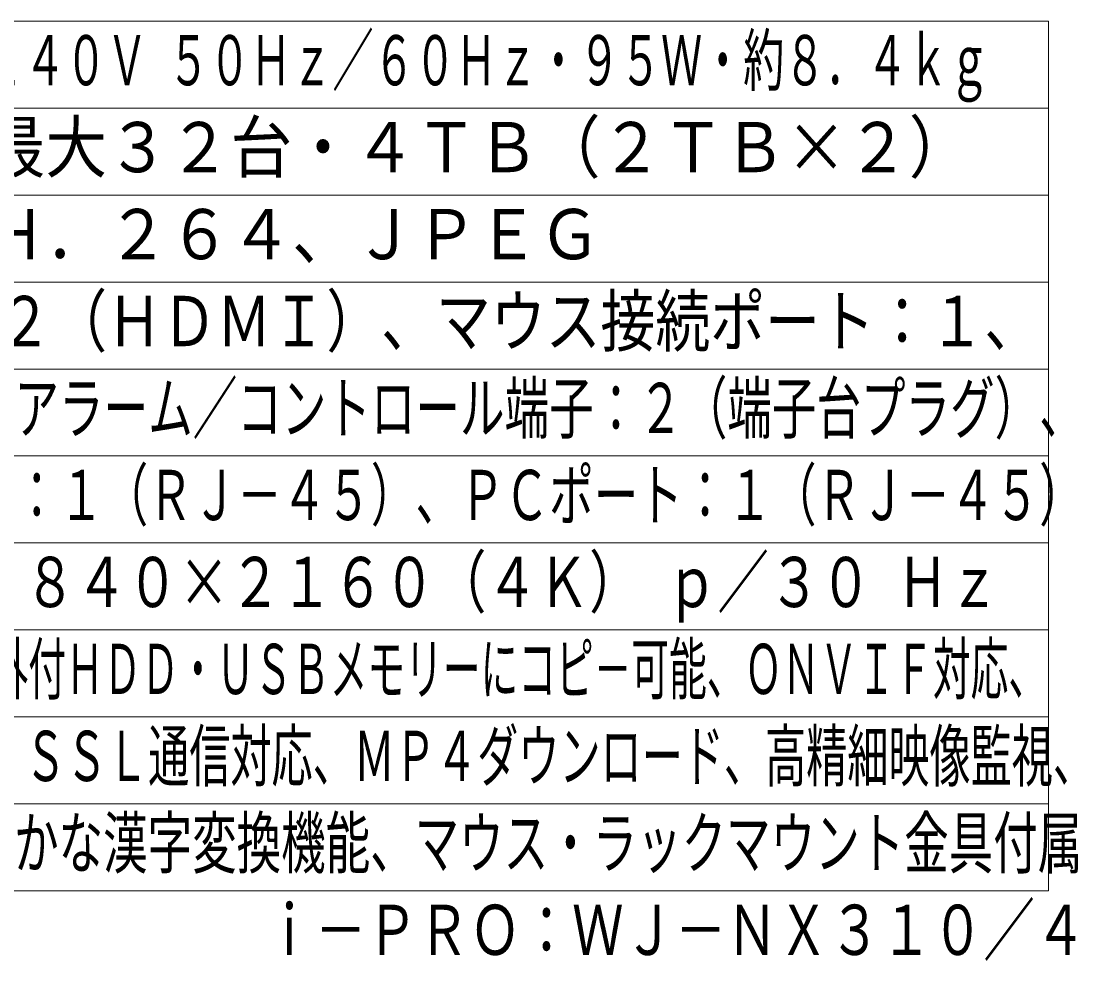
# Model space of a CAD drawing. Units: millimetres on the paper. Extents: x -62 to 64, y -59 to 59.
# Drawn here: x 3.5 to 64.2, y -58.5 to -4.5 of the extents above; entities that cross this region are included whole.
import ezdxf
from ezdxf.enums import TextEntityAlignment as Align

# ---------------------------------------------------------------- set-up
doc = ezdxf.new("R2010")
doc.units = ezdxf.units.MM
doc.layers.add('0-0_MOJI1', color=7, linetype='Continuous')
doc.layers.add('0-1_相当品', color=4, linetype='Continuous')
doc.layers.add('0-3_WAKU', color=4, linetype='Continuous', lineweight=9)
doc.styles.add('ＭＳ ゴシック', font='')
doc.styles.get('ＭＳ ゴシック').set_extended_font_data('MS Gothic')

msp = doc.modelspace()

# ---------------------------------------------------------------- linework, layer by layer
at = {"layer": '0-3_WAKU', "color": 3}
for p, q in [((-62.445, -4.494), (62.555, -4.494)), ((62.555, -54.494), (62.555, -4.494)), ((-62.445, -54.494), (62.555, -54.494))]:
    msp.add_line(p, q, dxfattribs=at)
at = {"layer": '0-3_WAKU'}
for p, q in [((-62.445, -9.494), (62.555, -9.494)), ((-62.445, -14.494), (62.555, -14.494)), ((-62.445, -19.494), (62.555, -19.494)), ((-62.445, -24.494), (62.555, -24.494)), ((62.555, -29.494), (-62.445, -29.494)), ((62.555, -34.494), (-62.445, -34.494)), ((62.555, -39.494), (-62.445, -39.494)), ((-62.445, -44.494), (62.555, -44.494)), ((-62.445, -49.494), (62.555, -49.494))]:
    msp.add_line(p, q, dxfattribs=at)

# ---------------------------------------------------------------- texts
at = {"layer": '0-0_MOJI1', "style": 'ＭＳ ゴシック'}
for s, height, width, p in [('ＡＣ１００Ｖ～ＡＣ２４０Ｖ ５０Ｈｚ／６０Ｈｚ・９５Ｗ・約８．４ｋｇ', 2.886, 0.6, (-19.945, -9.049)), ('標準１６台／最大３２台・４ＴＢ（２ＴＢ×２）', 2.889, 0.9, (-19.945, -14.049)), ('Ｈ．２６５、Ｈ．２６４、ＪＰＥＧ', 2.889, 0.9, (-19.945, -19.049)), ('モニター端子：２（ＨＤＭＩ）、マウス接続ポート：１、', 2.889, 0.8, (-19.945, -24.049)), ('コピーポート：３、アラーム／コントロール端子：２（端子台プラグ）、', 2.889, 0.65, (-19.945, -29.049)), ('カメラ／ＰＣポート：１（ＲＪ－４５）、ＰＣポート：１（ＲＪ－４５）', 2.889, 0.65, (-19.945, -34.049)), ('メイン・サブ：３８４０×２１６０（４Ｋ） ｐ／３０ Ｈｚ', 2.886, 0.75, (-19.945, -39.049)), ('簡単操作・簡単設定、外付ＨＤＤ・ＵＳＢメモリーにコピ－可能、ＯＮＶＩＦ対応、', 2.889, 0.55, (-19.945, -44.049)), ('ＲＡＩＤ１運用可能、ＳＳＬ通信対応、ＭＰ４ダウンロード、高精細映像監視、', 2.889, 0.6, (-19.945, -49.049)), ('ＲＴＳＰ接続機能、かな漢字変換機能、マウス・ラックマウント金具付属', 2.886, 0.65, (-19.945, -54.049))]:
    msp.add_text(s, height=height, dxfattribs=dict(at, width=width)).set_placement(p, align=Align.BOTTOM_LEFT)
at = {"layer": '0-1_相当品', "style": 'ＭＳ ゴシック', "width": 0.75}
msp.add_text('ｉ－ＰＲＯ：ＷＪ－ＮＸ３１０／４', height=2.889, dxfattribs=at).set_placement((17.435, -59.049), align=Align.BOTTOM_LEFT)

doc.saveas('drawing.dxf')
